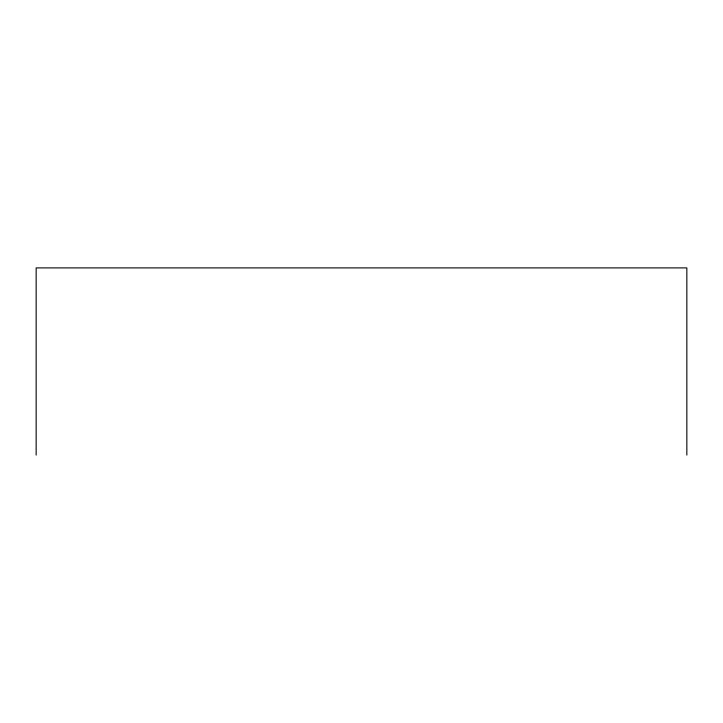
<?xml version="1.0" encoding="UTF-8"?>
<svg xmlns="http://www.w3.org/2000/svg" width="723" height="723" viewBox="0 0 723 723"><rect width="100%" height="100%" fill="white"/><g stroke="black" fill="none" stroke-linecap="round" stroke-linejoin="round"><path stroke-width="1.08" d="M686.85 455.101L686.85 267.899L36.15 267.899L36.15 455.101"/></g></svg>
